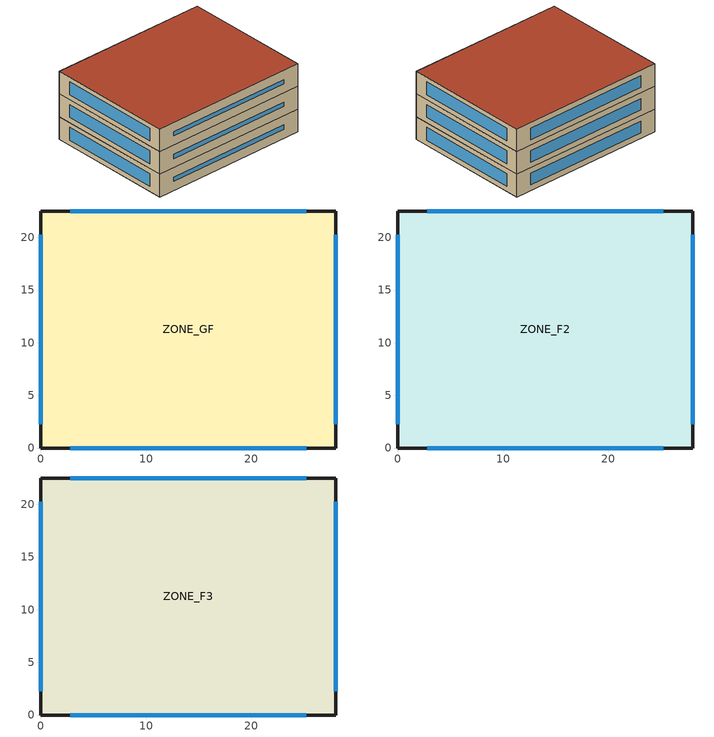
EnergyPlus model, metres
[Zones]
ZONE_GF
 floor ground (GroundFloor): 0,22.5 28,22.5 28,0 0,0 z0
 wall outside (ExtWall): 0,0 28,0 28,22.5 0,22.5 0,0 z0:4
 window (WindowConstruction): 2.8,0 25.2,0 z1.62:2.37; 25.2,22.5 2.8,22.5 z1:3; 28,2.25 28,20.25 / 0,20.25 0,2.25 z0.88:3.13
ZONE_F2
 floor to ZONE_GF (GroundFloor): 0,22.5 28,22.5 28,0 0,0 z4
 wall outside (ExtWall): 0,0 28,0 28,22.5 0,22.5 0,0 z4:8
 window (WindowConstruction): 2.8,0 25.2,0 z5.62:6.37; 25.2,22.5 2.8,22.5 z5:7; 28,2.25 28,20.25 / 0,20.25 0,2.25 z4.88:7.13
ZONE_F3
 floor to ZONE_F2 (GroundFloor): 0,22.5 28,22.5 28,0 0,0 z8
 wall outside (ExtWall): 0,0 28,0 28,22.5 0,22.5 0,0 z8:12
 window (WindowConstruction): 2.8,0 25.2,0 z9.62:10.37; 25.2,22.5 2.8,22.5 z9:11; 28,2.25 28,20.25 / 0,20.25 0,2.25 z8.88:11.13
 roof outside (Roof): 0,0 28,0 28,22.5 0,22.5 z12
[Building]
Chicago Office Three Storey: 0, City, 0.04, 0.4, FullExterior, 25, 6
[Material]
MetalSkin: Smooth, 0.001, 45, 7680, 418
WallInsulation: Rough, 0.0379, 0.04, 32, 1210
GypsumBoard: Smooth, 0.0127, 0.16, 784.9, 830
Concrete100; RoofConcreteDeck: Rough, 0.1, 1.311, 2240, 836.8
Carpet: Smooth, 0.0127, 0.06, 288, 1380
RoofMembrane: Smooth, 0.01, 0.16, 1100, 1000
RoofInsulation: Rough, 0.1269, 0.04, 32, 1210
[Construction]
ExtWall: MetalSkin, WallInsulation, GypsumBoard
Roof: RoofMembrane, RoofInsulation, RoofConcreteDeck
GroundFloor: Concrete100, Carpet
WindowConstruction: SimpleGlazing
[WindowMaterial:SimpleGlazingSystem]
SimpleGlazing: 2.9, 0.59, 0.65
[ThermostatSetpoint:DualSetpoint]
DualSP: HeatingSetpointSch, CoolingSetpointSch
[Zone]
ZONE_GF; ZONE_F2; ZONE_F3
[ZoneInfiltration:DesignFlowRate]
INF_GF: ZONE_GF, AlwaysOn, AirChanges/Hour, , , , 0.4, 1, 0, 0, 0
INF_F2: ZONE_F2, AlwaysOn, AirChanges/Hour, , , , 0.4, 1, 0, 0, 0
INF_F3: ZONE_F3, AlwaysOn, AirChanges/Hour, , , , 0.4, 1, 0, 0, 0
[People]
PPL_GF: ZONE_GF, OccupancySch, People/Area, , 0.0588235, , , , ActivityLevelSch
PPL_F2: ZONE_F2, OccupancySch, People/Area, , 0.0588235, , , , ActivityLevelSch
PPL_F3: ZONE_F3, OccupancySch, People/Area, , 0.0588235, , , , ActivityLevelSch
[Lights]
LGT_GF: ZONE_GF, LightingSch, Watts/Area, , 7.8, , 0, 0.7, 0.2
LGT_F2: ZONE_F2, LightingSch, Watts/Area, , 7.8, , 0, 0.7, 0.2
LGT_F3: ZONE_F3, LightingSch, Watts/Area, , 7.8, , 0, 0.7, 0.2
[ElectricEquipment]
EQP_GF: ZONE_GF, EquipmentSch, Watts/Area, , 10.5, , 0, 0.5, 0
EQP_F2: ZONE_F2, EquipmentSch, Watts/Area, , 10.5, , 0, 0.5, 0
EQP_F3: ZONE_F3, EquipmentSch, Watts/Area, , 10.5, , 0, 0.5, 0
[ZoneControl:Thermostat]
TSTAT_GF: ZONE_GF, ThermostatControlTypeSch, ThermostatSetpoint:DualSetpoint, DualSP
TSTAT_F2: ZONE_F2, ThermostatControlTypeSch, ThermostatSetpoint:DualSetpoint, DualSP
TSTAT_F3: ZONE_F3, ThermostatControlTypeSch, ThermostatSetpoint:DualSetpoint, DualSP
[Schedule:Compact]
AlwaysOn: Fraction, Through: 12/31, For: AllDays, Until: 24:00, 1
OccupancySch: Fraction, Through: 12/31, For: Weekdays SummerDesignDay WinterDesignDay, Until: 08:00, 0, Until: 18:00, 1, Until: 24:00, 0, For: AllOtherDays, Until: 24:00, 0
LightingSch: Fraction, Through: 12/31, For: Weekdays SummerDesignDay WinterDesignDay, Until: 08:00, 0.15, Until: 18:00, 0.9, Until: 24:00, 0.15, For: AllOtherDays, Until: 24:00, 0.15
EquipmentSch: Fraction, Through: 12/31, For: Weekdays SummerDesignDay WinterDesignDay, Until: 08:00, 0.45, Until: 18:00, 0.8, Until: 24:00, 0.45, For: AllOtherDays, Until: 24:00, 0.45
ActivityLevelSch: Any Number, Through: 12/31, For: AllDays, Until: 24:00, 130
HeatingSetpointSch: Temperature, Through: 12/31, For: Weekdays SummerDesignDay WinterDesignDay, Until: 08:00, 17, Until: 18:00, 21.5, Until: 24:00, 17, For: AllOtherDays, Until: 24:00, 17
CoolingSetpointSch: Temperature, Through: 12/31, For: Weekdays SummerDesignDay WinterDesignDay, Until: 08:00, 27.5, Until: 18:00, 24, Until: 24:00, 27.5, For: AllOtherDays, Until: 24:00, 27.5
ThermostatControlTypeSch: Any Number, Through: 12/31, For: AllDays, Until: 24:00, 4
